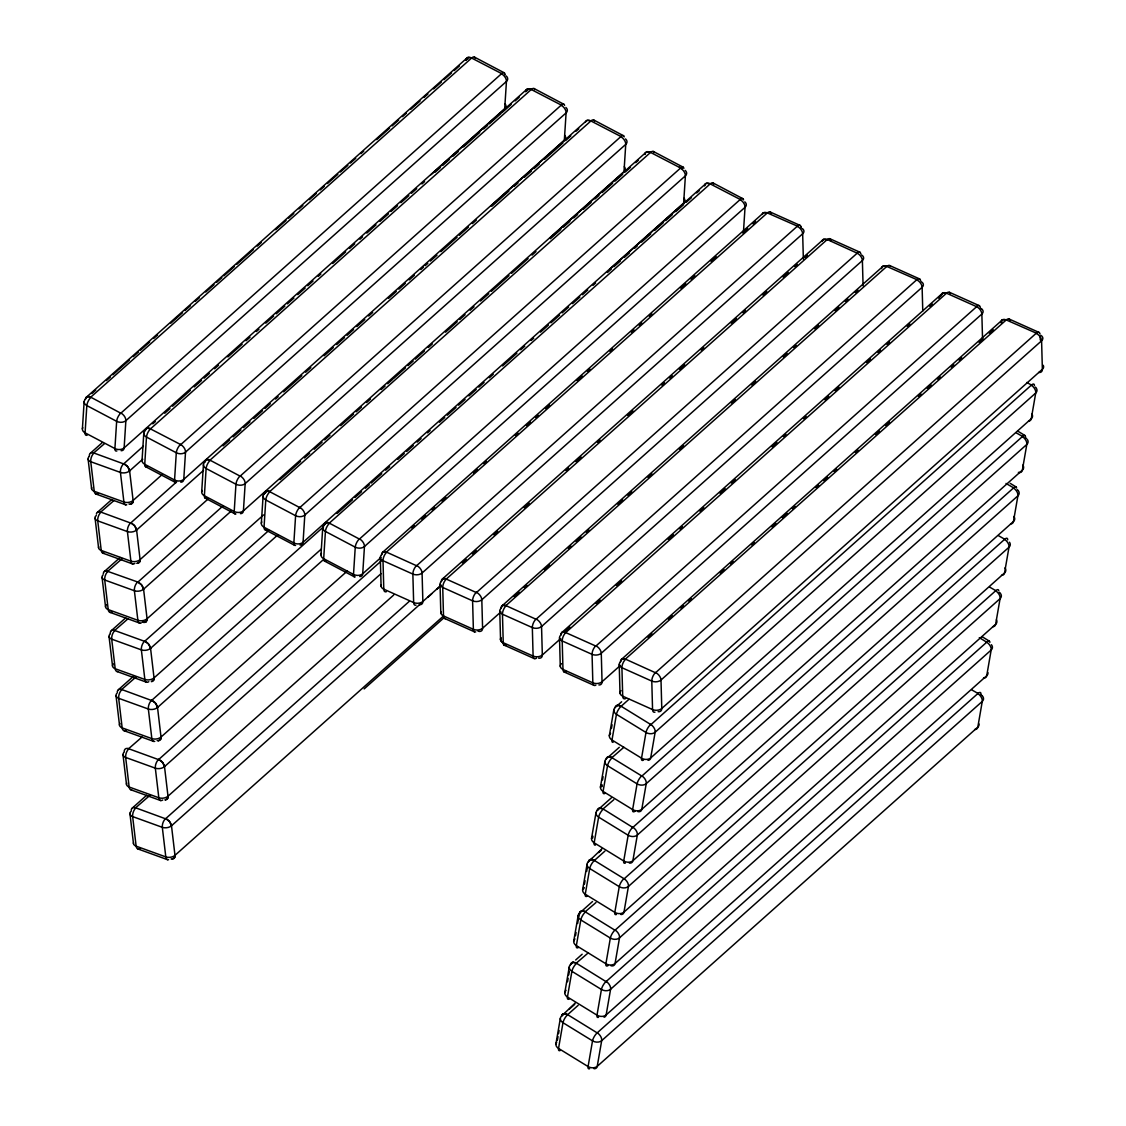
<?xml version="1.0" encoding="UTF-8"?>
<svg xmlns="http://www.w3.org/2000/svg" width="1126" height="1126" viewBox="0 0 1126 1126"><rect width="100%" height="100%" fill="white"/><g stroke="black" fill="none" stroke-linecap="round" stroke-linejoin="round"><path stroke-width="1.5" d="M471.611 57.82L467.754 57.468L465.981 60.086A6.601 4.054 48.3 0 1 471.611 58.031L90.727 397.182L120.82 413.214L501.647 73.612L471.611 58.031A6.601 2.702 -62.2 0 1 475.116 58.2M585.436 122.115A6.601 4.054 48.3 0 1 590.911 120.961L209.999 460.168L240.119 476.143L620.947 136.542L590.911 120.961A6.601 2.702 -62.2 0 1 594.415 121.129M645.029 153.798A6.601 4.054 48.3 0 1 650.561 152.418L269.649 491.654L299.769 507.601L680.597 167.999L650.561 152.418A6.601 2.702 -62.2 0 1 654.065 152.601M704.665 185.255A6.601 4.054 48.3 0 1 710.21 183.89L329.299 523.14L359.419 539.072L740.246 199.471L710.21 183.89A6.601 2.702 -62.2 0 1 713.701 184.059M762.26 214.461A6.601 4.054 48.3 0 1 767.327 212.927L386.443 552.092L416.578 565.745L797.405 226.157L767.327 212.927A6.601 3.068 -65.9 0 1 771.183 213.377M881.602 268.65A6.601 4.054 48.3 0 1 886.795 266.44L505.912 605.605L536.046 619.258L916.874 279.656L886.795 266.44A6.601 3.068 -65.9 0 1 890.455 266.341M650.715 152.249L646.704 151.855L645.451 152.826L550.304 237.642M1006.095 319.77L1002.52 319.742L1001.056 322.641A6.601 4.054 48.3 0 1 1006.25 319.939L625.38 659.09L655.501 672.757L1036.328 333.169L1006.25 319.939A6.601 3.068 -65.9 0 1 1010.106 320.389M710.365 183.707L706.354 183.327L705.087 184.298L609.954 269.1M82.395 428.879L84.14 401.63M142.045 460.337L143.79 433.102M201.695 491.809L203.44 464.559M261.331 523.266L263.09 496.031M320.98 554.738L322.74 527.489M743.399 232.829L745.046 207.297A6.601 4.448 3.7 0 0 744.821 201.85M104.38 443.743L93.711 452.948L123.663 463.898L143.382 446.149M114.12 500.423L100.721 512.048L130.644 523.041L176.599 481.9M128.083 618.709L114.641 630.476L144.607 641.341L268.903 530.374M136.176 676.867L121.664 689.492L151.588 700.485L321.191 549.136M142.045 737.009L128.603 748.706L158.569 759.628L381.686 560.579M150.335 794.984L135.599 807.806L165.536 818.785L408.935 601.664M595.992 902.517L585.168 911.793L614.993 930.245L995.82 590.643L989.698 587.153M613.811 799.713L603.029 808.932L632.812 827.455L1013.639 487.84L1006.039 483.448M623.86 747.284L611.897 757.671L641.89 776.053L1022.549 436.438L1016.426 432.961M767.172 212.758L763.597 212.73L383.023 551.965L381.559 554.851M821.938 241.428A6.601 4.054 48.3 0 1 827.061 239.683L446.262 579.074L476.171 592.473M886.584 266.285L883.065 266.243L502.477 605.464L501.014 608.364A6.601 4.208 -1.6 0 0 500.746 608.617M941.322 295.645A6.601 4.054 48.3 0 1 946.516 293.196L565.731 632.587L595.626 645.972M126.759 504.8A6.601 3.434 -70.1 0 1 123.916 502.013L120.426 472.441A6.601 3.434 -70.1 0 1 123.691 463.701L127.618 466.6L129.617 470.893L133.107 500.465L132.938 502.337L130.405 504.166M130.898 522.971L134.599 525.743L136.598 530.036L140.088 559.622L139.92 561.494L137.386 563.31M122.227 558.566L107.674 571.346L137.653 581.987L141.58 584.901L143.579 589.194L147.07 618.765L145.958 621.932L142.383 622.129A6.601 4.054 48.3 0 0 147.07 618.765L263.568 514.92M148.815 681.709A6.601 3.434 -70.1 0 1 144.86 679.457L141.369 649.885A6.601 3.434 -70.1 0 1 144.635 641.144L148.562 644.044L150.56 648.337L154.037 677.908L153.882 679.78L151.348 681.61A6.601 4.054 48.3 0 0 154.037 677.908L323.626 526.757M154.783 741.358A6.601 3.434 -70.1 0 1 151.841 738.6L148.351 709.028A6.601 3.434 -70.1 0 1 151.616 700.288L155.543 703.187L157.527 707.48L161.018 737.051L160.863 738.938L158.33 740.753M162.763 800.009A6.601 3.434 -70.1 0 1 158.822 797.757L155.332 768.171A6.601 3.434 -70.1 0 1 158.597 759.431L162.524 762.33L164.509 766.637L167.999 796.209L167.844 798.081L165.311 799.896M165.818 818.686L169.505 821.487L171.49 825.78L174.98 855.352L174.811 857.224L172.292 859.054M641.637 776.025L641.764 775.814A6.601 4.054 48.3 0 1 646.24 783.654L641.778 809.355A6.601 4.054 48.3 0 1 637.795 811.593M555.878 1044.098L560.34 1018.397M564.788 992.71L569.249 967.009M573.697 941.308L578.159 915.607M582.606 889.906L587.068 864.205M591.516 838.504L595.978 812.803M600.425 787.102L604.887 761.415M609.335 735.714L613.797 710.013M557.426 1040.114L558.032 1036.582M558.538 1033.682L559.087 1030.473M567.532 981.745L568.137 978.325M568.729 974.905L569.32 971.471M575.513 935.706L576.076 932.497M577.638 923.503L578.3 919.646M578.82 916.648L580.129 911.708L583.409 910.976L585.492 911.877A6.601 2.28 -58.4 0 0 580.805 919.928L576.357 945.615A6.601 2.28 -58.4 0 0 578.384 947.543M584.464 884.093L585.056 880.673M586.66 871.454L587.209 868.245M602.523 779.91L603.086 776.687M611.432 728.508L612.08 724.764M566.434 671.504A6.601 3.068 -65.9 0 1 562.972 669.435L562.198 640.961A6.601 4.208 -1.6 0 1 560.748 635.12L562.212 632.221L942.786 292.985L946.516 293.196L976.65 306.68L596.02 645.944M620.468 661.863L621.946 658.977L1002.52 319.742M625.352 863.079A6.601 2.28 -58.4 0 1 623.72 860.968L628.167 835.267A6.601 2.28 -58.4 0 1 632.854 827.216L632.713 827.427M235.925 513.963A6.601 2.702 -62.2 0 1 234.208 511.485L235.953 484.25A6.601 2.702 -62.2 0 1 240.148 475.918L240.021 476.115M295.575 545.434A6.601 2.702 -62.2 0 1 293.858 542.957L295.603 515.708A6.601 2.702 -62.2 0 1 299.798 507.39L299.671 507.587M359.729 576.568A6.601 4.054 48.3 0 0 362.713 573.767L364.458 546.518A6.601 4.054 48.3 0 0 359.447 538.847L359.447 538.847A6.601 2.702 -62.2 0 0 355.253 547.18L353.508 574.415A6.601 2.702 -62.2 0 0 355.211 576.892M654.966 712.167A6.601 3.068 -65.9 0 1 652.559 709.563L651.785 681.089A6.601 3.068 -65.9 0 1 655.529 672.546L655.402 672.743M420.842 603.522L171.49 825.78A6.601 4.054 48.3 0 0 165.578 818.588L165.578 818.588A6.601 3.434 -70.1 0 0 162.313 827.328L165.803 856.9A6.601 3.434 -70.1 0 0 168.633 859.673M445.403 618.624A6.601 3.068 -65.9 0 1 443.503 615.936L442.729 587.462A6.601 3.068 -65.9 0 1 446.473 578.919L446.473 578.919A6.601 4.054 48.3 0 0 441.279 581.607L442.743 578.708L823.331 239.486L827.117 239.486L857.196 253.181L476.537 592.459M946.67 293.013L946.516 293.196A6.601 3.068 -65.9 0 1 950.344 293.52M588.391 952.737L576.287 963.152L606.041 981.633L986.911 642.031M531.388 89.306L527.404 88.94L525.617 91.558A6.601 4.054 48.3 0 1 531.261 89.503L150.462 428.893L180.751 444.615L561.297 105.084L531.261 89.503A6.601 2.702 -62.2 0 1 534.766 89.672M85.393 399.322L85.914 397.675L466.502 58.439M269.663 491.583L269.973 491.654A6.601 4.054 48.3 0 0 264.343 493.709L266.116 491.091L269.973 491.654A6.601 2.702 -62.2 0 0 265.778 499.972L264.033 527.221A6.601 2.702 -62.2 0 0 266.524 529.403M644.916 154.473L645.451 152.826M704.566 185.945L705.087 184.298M632.882 827.455L632.854 827.216A6.601 4.054 48.3 0 1 637.33 835.056L632.868 860.743A6.601 4.054 48.3 0 1 629.307 863.065M240.19 476.143L240.148 475.918A6.601 4.054 48.3 0 1 245.172 483.589L243.413 510.838A6.601 4.054 48.3 0 1 240.429 513.653M299.84 507.615L299.798 507.39A6.601 4.054 48.3 0 1 304.808 515.061L303.063 542.296A6.601 4.054 48.3 0 1 300.079 545.111M416.043 605.155A6.601 3.068 -65.9 0 1 413.65 602.551L412.862 574.077A6.601 3.068 -65.9 0 1 416.62 565.534L416.62 565.534A6.601 4.054 48.3 0 1 422.081 573.007L422.855 601.481A6.601 4.054 48.3 0 1 419.379 604.676M536.567 658.133A6.601 3.068 -65.9 0 1 533.105 656.064L532.331 627.59A6.601 3.068 -65.9 0 1 536.075 619.047L536.075 619.047A6.601 4.054 48.3 0 1 541.55 626.52L542.324 654.994A6.601 4.054 48.3 0 1 538.65 658.161M655.571 672.757L655.529 672.546A6.601 4.054 48.3 0 1 661.004 680.02L661.778 708.493A6.601 4.054 48.3 0 1 658.119 711.66M827.216 239.5L827.061 239.683A6.601 3.068 -65.9 0 1 831.016 240.612M606.027 981.633L606.126 981.422A6.601 2.28 -58.4 0 0 601.439 989.472L596.991 1015.159A6.601 2.28 -58.4 0 0 598.539 1017.313M613.107 742.301A6.601 2.28 -58.4 0 1 611.995 740.021L616.443 714.32A6.601 4.673 9.8 0 1 615.049 707.621L617.161 705.326L621.13 706.269L650.898 724.609L1031.458 385.05L1026.813 382.474M1027.517 439.745A6.601 4.673 9.8 0 1 1026.813 444.418L646.24 783.654A6.601 4.673 9.8 0 1 637.077 783.865L607.533 765.722A6.601 4.673 9.8 0 1 606.14 759.023L608.251 756.728L612.22 757.671A6.601 2.28 -58.4 0 0 607.533 765.722L603.086 791.423A6.601 2.28 -58.4 0 0 605.211 793.281M602.072 848.694L588.321 861.826A6.601 4.673 9.8 0 0 589.714 868.526L585.267 894.227A6.601 2.28 -58.4 0 0 587.293 896.141M991.415 644.705A6.601 4.673 9.8 0 1 991.176 650.012L610.602 989.247A6.601 4.673 9.8 0 1 601.439 989.472L571.895 971.316A6.601 4.673 9.8 0 1 570.502 964.616L572.613 962.322L576.582 963.265A6.601 2.28 -58.4 0 0 571.895 971.316L567.448 997.017A6.601 2.28 -58.4 0 0 569.193 999.086M575.344 1002.886L561.592 1016.018A6.601 4.673 9.8 0 0 562.986 1022.718L558.538 1048.419A6.601 2.28 -58.4 0 0 560.171 1050.53M180.399 444.671L180.498 444.46A6.601 2.702 -62.2 0 0 176.303 452.779L174.558 480.028A6.601 2.702 -62.2 0 0 176.275 482.505M597.033 1032.992L978.001 693.433L971.879 689.957M762.485 213.856L763.597 212.73M822.219 240.612L823.331 239.486M881.954 267.369L883.065 266.243M942.786 292.985L938.704 298.221M91.868 393.551L95.752 390.089M106.393 380.602L110.334 377.097M112.952 374.761L118.202 370.074M119.046 369.314L129.406 360.095M133.29 356.632L138.47 352.016M140.511 350.186L149.702 341.994M153.643 338.49L157.57 334.985M170.828 323.162L182.482 312.775M185.072 310.466L190.378 305.737M195.431 301.247L199.316 297.785M205.776 292.014L208.366 289.706M208.76 289.368L214.01 284.681M216.628 282.344L221.878 277.658M223.905 275.856L234.264 266.623M236.854 264.314L253.378 249.592M257.305 246.087L261.246 242.569M275.687 229.704L286.046 220.471M288.636 218.162L293.802 213.546M298.981 208.929L302.866 205.467M309.34 199.71L316.364 193.447M320.305 189.928L324.246 186.423M327.469 183.552L337.814 174.319M340.404 172.011L347.864 165.367M350.482 163.031L355.732 158.344M360.982 153.671L363.712 151.236M376.731 139.638L389.596 128.167M392.186 125.859L398.66 120.088M402.545 116.625L406.43 113.163M410.863 109.222L420.04 101.03M423.981 97.526L427.922 94.007M433.609 88.94L441.378 82.015M443.968 79.707L451.54 72.951M454.158 70.614L459.408 65.941M90.46 453.159L102.184 442.701M431.005 174.713L526.152 89.911M152.812 423.855L155.402 421.546M164.734 413.242L169.984 408.555M172.602 406.219L190.35 390.398M194.235 386.936L198.12 383.473M198.852 382.826L201.47 380.489M204.102 378.139L209.352 373.466M214.602 368.779L218.528 365.274M227.888 356.942L242.16 344.218M246.017 340.784L250.028 337.195M256.362 331.551L258.952 329.242M265.778 323.162L273.646 316.153M276.278 313.802L284.85 306.173M287.44 303.865L293.914 298.094M297.799 294.632L305.146 288.073M307.778 285.737L313.028 281.05M318.278 276.377L320.896 274.04M332.747 263.47L345.682 251.942M349.567 248.48L354.746 243.863M359.926 239.247L362.516 236.939M366.823 233.096L376.014 224.904M379.955 221.4L383.896 217.881M384.529 217.318L388.414 213.856M390.989 211.547L397.464 205.776M400.955 202.68L408.822 195.657M411.454 193.32L416.704 188.647M421.954 183.96L424.572 181.624M435.072 172.264L440.322 167.591M442.771 165.395L449.246 159.625M453.131 156.162L458.31 151.546M463.49 146.943L467.374 143.481M467.881 143.016L479.69 132.488M483.631 128.983L487.572 125.479M489.374 123.86L501.028 113.473M501.999 112.614L511.19 104.422M515.131 100.904L519.156 97.329M88.461 457.381A6.601 3.913 -6.7 0 0 90.756 461.716L120.426 472.441A6.601 3.913 -6.7 0 0 129.617 470.893L142.735 459.197M97.441 512.302L111.77 499.522M128.941 503.998A6.601 4.054 48.3 0 0 133.107 500.465L161.975 474.736M490.655 206.171L585.801 121.369L587.054 120.398L590.7 120.792M223.061 445.868L229.62 440.027M233.166 436.86L240.936 429.935M243.526 427.627L250 421.856M253.885 418.393L262.428 410.779M265.06 408.442L270.31 403.755M275.56 399.083L278.178 396.732M283.653 391.862L301.81 375.69M305.667 372.242L310.832 367.625M324.119 355.802L333.296 347.61M336.73 344.556L344.5 337.631M347.089 335.323L353.564 329.552M356.928 326.554L364.796 319.531M368.737 316.026L372.678 312.521M388.512 298.404L396.296 291.465M398.871 289.171L405.332 283.4M409.217 279.938L414.396 275.321M420.871 269.55L423.46 267.242M425.164 265.722L427.796 263.385M430.413 261.049L436.972 255.194M440.913 251.689L457.114 237.248M459.281 235.306L468.472 227.128M472.413 223.61L476.34 220.105M492.09 206.072L508.896 191.096M514.075 186.48L517.96 183.017M524.435 177.246L531.472 170.969M534.09 168.633L539.34 163.96M544.59 159.273L562.958 142.903M565.59 140.567L570.84 135.88M576.09 131.207L578.792 128.786M95.288 516.848A6.601 3.913 -6.7 0 0 97.737 520.859L127.407 531.585A6.601 3.913 -6.7 0 0 136.598 530.036L203.524 470.386M104.422 571.459L120.06 557.511M136.922 563.31A6.601 4.054 48.3 0 0 140.088 559.622L208.324 498.79M223.089 505.841L137.865 582.128M103.043 574.879A6.601 3.913 -6.7 0 0 104.718 580.003L134.388 590.742A6.601 3.913 -6.7 0 0 143.579 589.194L231.604 510.725M264.343 493.709L266.932 491.4M280.092 479.676L300.586 461.407M304.47 457.944L309.65 453.328M314.21 449.26L322.078 442.236M324.71 439.9L329.96 435.227M340.714 425.628L353.578 414.171M356.196 411.82L361.446 407.148M366.597 402.559L370.482 399.097M381.137 389.596L385.078 386.091M387.696 383.755L392.946 379.068M393.79 378.322L405.444 367.935M408.034 365.626L413.2 361.01M415.255 359.18L424.446 351.002M428.387 347.484L432.314 343.979M445.572 332.17L457.212 321.783M459.802 319.474L465.122 314.731M470.161 310.241L474.046 306.793M480.52 301.022L488.754 293.675M491.372 291.338L496.622 286.666M497.354 286.018L508.994 275.631M511.584 273.322L528.122 258.586M532.063 255.081L535.99 251.562M550.417 238.712L560.776 229.479M563.366 227.171L569.84 221.4M573.725 217.937L577.61 214.475M583.24 209.464L591.108 202.441M595.049 198.936L598.99 195.417M602.199 192.56L612.558 183.327M615.148 181.019L622.608 174.361M625.24 172.025L630.49 167.352M635.74 162.665L638.442 160.244M111.404 630.602L125.732 617.822M109.785 634.29A6.601 3.913 -6.7 0 0 111.699 639.146L141.369 649.885A6.601 3.913 -6.7 0 0 150.56 648.337L277.855 534.864M118.371 689.745L134.022 675.811M326.61 522.83L323.992 525.166A6.601 4.448 3.7 0 0 325.428 531.444L323.683 558.693A6.601 2.702 -62.2 0 0 326.174 560.875M337.11 513.47L352.466 499.789M355.056 497.481L361.53 491.71M365.415 488.248L369.3 484.785M371.228 483.054L381.728 473.708M385.669 470.189L389.61 466.685M397.774 459.408L404.248 453.637M406.669 451.47L413.312 445.558M417.169 442.124L421.096 438.605M427.542 432.863L430.132 430.554M439.478 422.236L444.728 417.549M447.346 415.212L456.03 407.485M458.62 405.177L465.08 399.406M468.965 395.944L476.214 389.483M478.846 387.147L484.096 382.46M489.346 377.787L493.287 374.268M502.632 365.936L516.904 353.212M520.747 349.792L524.772 346.203M531.106 340.559L533.696 338.25M540.522 332.156L548.404 325.147M551.022 322.81L559.58 315.167M562.17 312.859L568.644 307.088M572.529 303.64L579.89 297.067M582.522 294.731L587.772 290.044M593.022 285.371L595.64 283.034M607.449 272.506L611.39 269.001M613.952 266.707L620.426 260.936M624.311 257.474L629.49 252.871M634.67 248.255L637.26 245.947M641.581 242.09L650.758 233.898M654.699 230.394L658.64 226.889M659.259 226.326L663.144 222.864M665.733 220.555L672.208 214.784M675.699 211.674L683.566 204.665M686.198 202.314L691.448 197.641M696.698 192.954L699.316 190.618M116.555 693.715A6.601 3.913 -6.7 0 0 118.68 698.303L148.351 709.028A6.601 3.913 -6.7 0 0 157.527 707.48L324.204 558.918M157.119 740.641A6.601 4.054 48.3 0 0 161.018 737.051L347.427 570.91M411.736 527.953L414.368 525.617M421.687 519.086L425.572 515.624M432.032 509.853L434.622 507.545M441.927 501.042L445.854 497.537M473.469 472.934L477.354 469.458M483.814 463.701L486.404 461.393M515.412 435.537L518.044 433.2M526.532 425.628L530.416 422.166M535.596 417.549L538.186 415.241M545.603 408.639L549.53 405.121M577.089 380.56L582.198 376.014M587.378 371.397L589.968 369.089M609.898 351.312L612.53 348.976M631.39 332.17L633.98 329.862M639.16 325.245L641.75 322.937M649.266 316.223L651.898 313.887M680.766 288.157L685.762 283.71M690.942 279.093L694.826 275.631M710.956 261.246L716.206 256.573M742.724 232.927L747.692 228.494M752.942 223.821L755.574 221.47M381.081 557.384L362.713 573.767A6.601 4.448 3.7 0 1 353.508 574.415L323.683 558.693A6.601 4.448 3.7 0 1 321.431 553.387M123.367 753.125A6.601 3.913 -6.7 0 0 125.662 757.446L155.332 768.171A6.601 3.913 -6.7 0 0 164.509 766.637L381.052 573.627M132.333 808.046L146.676 795.266M165.072 799.91A6.601 4.054 48.3 0 0 167.999 796.209L393.734 595.007M462.279 562.887L466.22 559.383M472.357 553.922L476.242 550.459M493.779 534.822L497.72 531.303M524.125 507.77L529.206 503.238M565.956 470.485L568.588 468.149M575.907 461.604L581.086 456.987M597.456 442.405L600.074 440.069M627.632 415.508L632.882 410.821M661.764 385.092L664.382 382.756M669.632 378.069L672.25 375.732M679.471 369.3L684.65 364.683M701.132 350.003L703.75 347.652M731.253 323.148L736.432 318.531M742.907 312.761L745.496 310.452M762.809 295.012L766.75 291.507M783.034 276.996L788.214 272.379M794.674 266.609L797.264 264.3M804.808 257.587L807.426 255.25M441.237 585.112L422.855 601.481A6.601 4.208 -1.6 0 1 413.65 602.551L383.783 589.18A6.601 4.208 -1.6 0 1 381.193 584.985M427.81 597.315L431.68 593.852M436.86 589.236L439.45 586.928M171.082 858.941A6.601 4.054 48.3 0 0 174.98 855.352L442.94 616.513M364.162 688.915L443.672 618.047M514.132 596.667L519.142 592.206M524.322 587.589L526.898 585.281M544.322 569.756L549.572 565.083M568.334 548.362L570.91 546.054M576.09 541.437L581.072 537.003M586.322 532.331L588.94 529.994M617.808 504.251L622.692 499.902M627.872 495.285L631.756 491.823M647.999 477.354L651.94 473.835M679.499 449.274L683.538 445.671M731.436 402.981L735.32 399.519M751.675 384.937L755.616 381.433M783.175 356.858L787.102 353.353M793.577 347.596L796.152 345.288M814.661 328.792L818.602 325.287M834.999 310.677L838.87 307.215M845.345 301.444L847.934 299.136M855.352 292.521L857.97 290.184M500.957 611.854L482.59 628.238A6.601 4.054 48.3 0 1 477.973 631.165M564.633 631.658L569.812 627.041M596.175 603.536L600.116 600.017M616.415 585.506L621.58 580.889M668.182 539.34L673.362 534.737M679.837 528.967L682.426 526.658M699.851 511.12L703.792 507.615M719.964 493.188L725.144 488.571M731.351 483.04L735.292 479.535M772.028 446.783L776.926 442.419M783.4 436.649L785.99 434.34M803.528 418.717L806.16 416.367M824.823 399.73L828.708 396.268M835.028 390.638L838.969 387.133M866.527 362.558L870.454 359.053M877.9 352.424L880.49 350.116M886.95 344.345L889.54 342.037M907.204 326.301L909.836 323.964M929.682 306.272L932.258 303.964M560.692 638.611L542.324 654.994A6.601 4.208 -1.6 0 1 533.105 656.064L503.238 642.693A6.601 4.208 -1.6 0 1 500.901 637.935A6.601 4.208 -1.6 0 0 503.238 642.693A6.601 3.068 -65.9 0 0 506.137 645.085A6.601 3.068 -65.9 0 1 503.238 642.693L502.463 614.219A6.601 4.208 -1.6 0 1 500.521 608.885M648.041 637.302L651.968 633.797M668.365 619.173L672.25 615.711M680.85 608.054L683.468 605.718M688.718 601.045L691.336 598.708M720.147 573.021L724.032 569.559M730.507 563.788L733.096 561.48M751.704 544.9L754.336 542.549M771.929 526.869L775.814 523.407M782.288 517.636L787.144 513.315M792.394 508.628L795.012 506.292M816.012 487.572L818.644 485.236M823.711 480.718L827.596 477.255M834.07 471.484L836.66 469.176M855.38 452.483L858.012 450.147M875.493 434.566L879.378 431.103M885.571 425.572L889.512 422.067M918.38 396.338L920.998 393.987M927.275 388.414L931.16 384.951M937.62 379.18L940.21 376.872M951.188 367.09L953.806 364.754M959.056 360.067L961.688 357.73M979.043 342.248L982.928 338.799M989.247 333.169L993.188 329.651M620.426 665.367L602.044 681.737A6.601 4.054 48.3 0 1 598.891 684.96M616.344 706.466L621.622 701.779M1036.511 388.512A6.601 4.673 9.8 0 1 1035.723 393.016L655.149 732.252A6.601 4.673 9.8 0 1 645.986 732.477L616.443 714.32A6.601 2.28 -58.4 0 1 621.13 706.269L628.998 699.26M608.772 756.686L619.272 747.326M611.474 797.729L597.23 810.424A6.601 4.673 9.8 0 0 598.624 817.124L594.176 842.825A6.601 2.28 -58.4 0 0 595.457 845.063M592.262 858.308L588.321 861.826A6.601 4.054 48.3 0 1 594.401 860.475L604.901 851.115M598.68 852.593L601.27 850.285M1000.451 593.458A6.601 4.673 9.8 0 1 1000.085 598.624L619.511 937.845A6.601 4.673 9.8 0 1 610.348 938.071L580.805 919.928A6.601 4.673 9.8 0 1 579.411 913.214L592.543 901.518M570.502 964.616L573.134 962.28M575.682 959.999L582.156 954.229M564.182 1013.71L561.592 1016.018A6.601 4.054 48.3 0 1 567.673 1014.667L578.173 1005.307M569.362 1009.093L574.724 1004.322M100.721 512.246L101.002 512.119A6.601 3.434 -70.1 0 0 97.737 520.859L101.227 550.431A6.601 3.434 -70.1 0 0 104.169 553.19M107.772 571.431L107.983 571.262A6.601 3.434 -70.1 0 0 104.718 580.003L108.209 609.574A6.601 3.434 -70.1 0 0 112.164 611.84M117.273 692.926A6.601 4.054 48.3 0 1 121.946 689.562L121.946 689.562A6.601 3.434 -70.1 0 0 118.68 698.303L122.171 727.875A6.601 3.434 -70.1 0 0 126.112 730.127M128.702 748.874L128.927 748.706A6.601 3.434 -70.1 0 0 125.662 757.446L129.152 787.018A6.601 3.434 -70.1 0 0 131.672 789.861M135.613 807.792L135.894 807.849A6.601 3.434 -70.1 0 0 132.643 816.589L136.133 846.175A6.601 3.434 -70.1 0 0 140.074 848.427M85.914 397.675L88.968 396.563L91.037 397.267A6.601 2.702 -62.2 0 0 86.843 405.585L85.083 432.834A6.601 2.702 -62.2 0 0 87.166 435.199M386.457 552.078L386.753 552.162A6.601 3.068 -65.9 0 0 383.009 560.706L383.783 589.18A6.601 3.068 -65.9 0 0 386.401 591.699M505.926 605.577L506.207 605.661A6.601 3.068 -65.9 0 0 502.463 614.219L532.331 627.59A6.601 4.208 -1.6 0 0 541.55 626.52L922.124 287.285A6.601 4.208 -1.6 0 0 921.392 281.81M621.946 658.977L625.676 659.174A6.601 3.068 -65.9 0 0 621.918 667.718L622.706 696.192A6.601 3.068 -65.9 0 0 625.62 698.584M85.421 399.083A6.601 4.054 48.3 0 1 91.037 397.267L90.742 397.154M210.027 460.112L210.323 460.196A6.601 4.054 48.3 0 0 204.693 462.251L206.466 459.633L210.323 460.196A6.601 2.702 -62.2 0 0 206.128 468.515L204.383 495.764A6.601 2.702 -62.2 0 0 205.974 498.255M329.622 523.111L329.622 523.111A6.601 4.054 48.3 0 0 323.992 525.166L325.766 522.548L329.622 523.111A6.601 2.702 -62.2 0 0 325.428 531.444L355.253 547.18A6.601 4.448 3.7 0 0 364.458 546.518L745.046 207.297A6.601 4.054 48.3 0 0 740.035 199.612L740.345 199.598M611.995 757.84L612.22 757.671A6.601 4.054 48.3 0 0 606.14 759.023M603.086 809.228L603.311 809.073A6.601 2.28 -58.4 0 0 598.624 817.124L628.167 835.267A6.601 4.673 9.8 0 0 637.33 835.056L1017.904 495.82A6.601 4.673 9.8 0 0 1018.354 490.781M1009.445 542.169A6.601 4.673 9.8 0 1 1008.995 547.222L628.421 886.443A6.601 4.673 9.8 0 1 619.258 886.669L589.714 868.526A6.601 2.28 -58.4 0 1 594.401 860.475L624.17 878.801L1004.73 539.241L998.607 535.765M579.411 913.214A6.601 4.054 48.3 0 1 585.492 911.877L585.21 911.976M982.21 695.769A6.601 4.673 9.8 0 1 982.266 701.414L601.692 1040.649A6.601 4.673 9.8 0 1 592.529 1040.86L562.986 1022.718A6.601 2.28 -58.4 0 1 567.673 1014.667L597.399 1033.021M857.139 252.914L856.928 253.054A6.601 4.054 48.3 0 1 862.389 260.528L863.079 285.849M603.311 809.073L599.342 808.13L597.23 810.424A6.601 4.054 48.3 0 1 603.311 809.073L602.987 809.087M93.725 452.919L94.021 452.962A6.601 3.434 -70.1 0 0 90.756 461.716L94.246 491.288A6.601 3.434 -70.1 0 0 97.906 493.737M135.669 808.004L135.894 807.849A6.601 4.054 48.3 0 0 131.221 810.115M857.252 253.04L856.928 253.054A6.601 3.068 -65.9 0 1 860.531 252.886M381.559 554.611A6.601 4.054 48.3 0 1 386.753 552.162L383.023 551.965M446.473 578.919L442.743 578.708M501.014 608.364A6.601 4.054 48.3 0 1 506.207 605.661L502.477 605.464M560.748 635.12A6.601 4.054 48.3 0 1 565.942 632.418L565.942 632.418A6.601 3.068 -65.9 0 0 562.198 640.961L592.065 654.347A6.601 4.208 -1.6 0 0 601.27 653.263L981.858 314.041A6.601 4.208 -1.6 0 0 982.266 309.495M625.352 659.132L625.676 659.174A6.601 4.054 48.3 0 0 620.468 661.624M150.42 428.851L150.687 428.725A6.601 2.702 -62.2 0 0 146.479 437.057L144.733 464.292A6.601 2.702 -62.2 0 0 146.718 466.699M620.82 706.312L621.13 706.269A6.601 4.054 48.3 0 0 615.049 707.621M594.401 860.475L592.318 859.588L589.039 860.306M562.31 1014.512L563.704 1013.724L567.391 1014.526M797.433 226.171L797.194 226.312A6.601 4.054 48.3 0 1 802.669 233.786L803.359 259.093M916.888 279.67L916.648 279.811A6.601 4.054 48.3 0 1 922.124 287.285L922.771 311.015M1036.356 333.183L1036.117 333.324A6.601 4.054 48.3 0 1 1041.592 340.798L1042.366 369.272L661.778 708.493A6.601 4.208 -1.6 0 1 652.559 709.563L622.706 696.192A6.601 4.208 -1.6 0 1 620.975 690.604M561.325 105.098L561.086 105.225A6.601 4.054 48.3 0 1 566.096 112.896L564.351 140.145A6.601 4.054 48.3 0 1 564.253 140.82M620.975 136.556L620.736 136.696A6.601 4.054 48.3 0 1 625.746 144.367L624.001 171.616A6.601 4.054 48.3 0 1 623.903 172.292M93.697 453.032L94.021 452.962A6.601 4.054 48.3 0 0 89.348 456.34A6.601 3.913 -6.7 0 0 88.841 456.846M1031.557 385.289L1031.247 385.191A6.601 4.054 48.3 0 1 1035.723 393.016L1031.275 418.717L650.687 757.953A6.601 4.054 48.3 0 1 648.013 760.317M978.03 693.461L977.79 693.588A6.601 4.054 48.3 0 1 982.266 701.414L977.818 727.115L597.23 1066.336A6.601 4.054 48.3 0 1 594.035 1068.715M150.405 428.851L146.816 428.161L145.043 430.779A6.601 4.054 48.3 0 1 150.687 428.725L150.687 428.725M565.942 632.418L562.212 632.221M621.031 136.626L620.736 136.696A6.601 2.702 -62.2 0 1 624.24 136.865M107.66 571.262L107.983 571.262A6.601 4.054 48.3 0 0 103.282 573.697M561.41 105.239L561.086 105.225A6.601 2.702 -62.2 0 1 564.59 105.408M100.678 512.147L101.002 512.119A6.601 4.054 48.3 0 0 96.372 514.047M680.653 168.295L680.385 168.154A6.601 4.054 48.3 0 1 685.396 175.825L683.651 203.074A6.601 4.054 48.3 0 1 683.552 203.75M1013.696 488.149L1013.428 487.994A6.601 4.054 48.3 0 1 1017.904 495.82L1013.456 521.521L632.868 860.743A6.601 4.673 9.8 0 1 623.72 860.968L594.176 842.825A6.601 4.673 9.8 0 1 592.783 836.125A6.601 4.054 48.3 0 0 592.825 837.857M680.695 168.224L680.385 168.154A6.601 2.702 -62.2 0 1 683.89 168.323M1022.619 436.733L1022.338 436.592A6.601 4.054 48.3 0 1 1026.813 444.418L1022.366 470.119A6.601 4.054 48.3 0 1 1020.255 472.413M1013.738 488.079L1013.428 487.994A6.601 2.28 -58.4 0 1 1016.595 488.065M576.582 963.265L576.582 963.265A6.601 4.054 48.3 0 0 570.558 964.391M1036.441 333.324L1036.117 333.324A6.601 3.068 -65.9 0 1 1040.016 333.915M916.972 279.839L916.648 279.811A6.601 3.068 -65.9 0 1 920.364 279.853M1031.571 385.219L1031.247 385.191A6.601 2.28 -58.4 0 1 1034.414 385.697M1022.647 436.663L1022.338 436.592A6.601 2.28 -58.4 0 1 1025.42 437.718M128.631 748.649L128.927 748.706A6.601 4.054 48.3 0 0 124.24 752.069A6.601 3.913 -6.7 0 0 123.635 752.731M797.518 226.34L797.194 226.312A6.601 3.068 -65.9 0 1 801.093 226.903M978.114 693.644L977.79 693.588A6.601 2.28 -58.4 0 1 980.943 694.235M740.345 199.682L740.035 199.612A6.601 2.702 -62.2 0 1 743.554 199.907M604.043 1017.242A6.601 4.054 48.3 0 0 606.14 1014.948L986.728 675.713L991.176 650.012A6.601 4.054 48.3 0 0 986.7 642.186L979.31 637.654M987.009 642.284L986.7 642.186A6.601 2.28 -58.4 0 1 989.867 642.397M995.891 590.939L995.609 590.784A6.601 4.054 48.3 0 1 1000.085 598.61L995.637 624.311A6.601 4.054 48.3 0 1 993.526 626.605A6.601 4.054 48.3 0 1 992.611 626.689M96.062 494.075L125.732 504.814M103.043 553.232L132.713 563.957M110.024 612.375L139.694 623.1M117.005 671.518L146.676 682.257M123.987 730.675L153.657 741.401M130.968 789.819L160.638 800.544M137.949 848.962L167.619 859.701M995.905 590.911L995.609 590.784A6.601 2.28 -58.4 0 1 998.762 590.756M770.311 212.068L800.178 225.439M830.045 238.825L859.912 252.196M889.779 265.581L919.632 278.952M949.5 292.324L979.367 305.709M1009.234 319.08L1039.101 332.451M444.545 618.413L474.412 631.799M504.279 645.17L534.146 658.541M564.013 671.926L593.881 685.298M474.44 57.102L504.265 72.824M534.09 88.56L563.915 104.296M593.74 120.018L623.565 135.753M653.39 151.489L683.215 167.211M713.039 182.947L742.85 198.683M679.485 167.197L682.469 168.773M145.479 466.643L175.304 482.364M205.129 498.1L234.954 513.836M264.779 529.558L294.604 545.294M324.429 561.029L354.254 576.751M130.898 522.971L130.672 522.844A6.601 3.434 -70.1 0 0 127.407 531.585L130.898 561.156A6.601 3.434 -70.1 0 0 134.853 563.422M1017.608 431.019L1024.998 435.565M1010.177 483.335L1016.088 486.953M981.971 636.612L989.36 641.158M615.26 930.203L615.035 930.02A6.601 4.054 48.3 0 1 619.511 937.845L615.049 963.546A6.601 4.054 48.3 0 1 610.925 965.756M130.729 523.041L130.672 522.844A6.601 4.054 48.3 0 1 136.598 530.036M151.658 700.485L151.616 700.288A6.601 4.054 48.3 0 1 157.527 707.48M158.639 759.628L158.597 759.431A6.601 4.054 48.3 0 1 164.509 766.637M606.252 981.647L606.126 981.422A6.601 4.054 48.3 0 1 610.602 989.247L606.14 1014.948A6.601 4.673 9.8 0 1 596.991 1015.159L567.448 997.017A6.601 4.673 9.8 0 1 566.054 990.317M615.077 930.259L615.035 930.02A6.601 2.28 -58.4 0 0 610.348 938.071L605.901 963.772A6.601 2.28 -58.4 0 0 608.153 965.531M120.961 413.214L120.862 412.989A6.601 2.702 -62.2 0 0 116.654 421.321L114.908 448.57A6.601 2.702 -62.2 0 0 116.893 450.963M120.89 413.214L120.862 412.989A6.601 4.054 48.3 0 1 125.873 420.674L124.127 447.909A6.601 4.054 48.3 0 1 121.129 450.724M641.792 776.053L641.764 775.814A6.601 2.28 -58.4 0 0 637.077 783.865L632.629 809.566A6.601 2.28 -58.4 0 0 635.163 811.142M123.705 463.898L123.691 463.701A6.601 4.054 48.3 0 1 129.617 470.893M144.649 641.341L144.635 641.144A6.601 4.054 48.3 0 1 150.56 648.337M180.512 444.686L180.498 444.46A6.601 4.054 48.3 0 1 185.523 452.131L183.763 479.38A6.601 4.054 48.3 0 1 180.779 482.181M88.095 459.07L91.586 488.642M95.077 518.213L98.567 547.785M102.058 577.356L105.548 606.942M109.039 636.514L112.53 666.085M116.02 695.657L119.511 725.228M123.001 754.8L126.492 784.372M129.983 813.957L133.473 843.529M1022.816 465.08A6.601 4.673 9.8 0 1 1022.366 470.119L641.778 809.355A6.601 4.673 9.8 0 1 632.629 809.566L603.086 791.423A6.601 4.673 9.8 0 1 601.692 784.723L601.791 786.722M1040.185 336.519L1040.269 339.968M982.548 339.165L981.858 314.041A6.601 4.054 48.3 0 0 976.383 306.568L976.383 306.568A6.601 3.068 -65.9 0 1 980.408 308.186M619.23 664.72L620.004 693.194M559.509 637.963L560.284 666.437M499.775 611.207L500.549 639.681M440.041 584.464L440.815 612.938M380.306 557.708L381.095 586.182M161.018 737.051A6.601 3.913 -6.7 0 1 151.841 738.6L122.171 727.875A6.601 3.913 -6.7 0 1 119.947 723.427M920.477 280.149A6.601 3.068 -65.9 0 1 920.632 280.895M624.325 166.718A6.601 4.448 3.7 0 1 624.001 171.616L243.413 510.838A6.601 4.448 3.7 0 1 234.208 511.485L204.383 495.764A6.601 4.448 3.7 0 1 202.131 490.457M625.521 138.92A6.601 4.448 3.7 0 1 625.746 144.367L245.172 483.589A6.601 4.448 3.7 0 1 235.953 484.25L206.128 468.515A6.601 4.448 3.7 0 1 204.425 462.505M609.715 734.433A6.601 4.673 9.8 0 0 611.995 740.021L641.538 758.178A6.601 2.28 -58.4 0 0 643.565 760.092M610.095 733.856A6.601 4.673 9.8 0 1 610.602 733.322M1028.587 421.096A6.601 4.054 48.3 0 0 1031.275 418.717A6.601 4.673 9.8 0 0 1031.965 414.044M1035.385 387.105A6.601 4.673 9.8 0 1 1036.173 387.977M743.709 229.746A6.601 4.448 3.7 0 1 744.117 230.337M1010.599 523.9A6.601 4.054 48.3 0 0 1013.456 521.521A6.601 4.673 9.8 0 0 1013.907 516.482M1017.228 489.613A6.601 4.673 9.8 0 1 1018.017 490.345M154.037 677.908A6.601 3.913 -6.7 0 1 144.86 679.457L115.19 668.731A6.601 3.913 -6.7 0 1 113.276 663.861M110.292 633.769A6.601 4.054 48.3 0 1 114.965 630.405L114.965 630.405A6.601 3.434 -70.1 0 0 111.699 639.146L115.19 668.731A6.601 3.434 -70.1 0 0 117.723 671.56M561.522 663.594A6.601 4.208 -1.6 0 0 562.972 669.435L592.839 682.82A6.601 3.068 -65.9 0 0 595.865 685.157M981.126 308.566A6.601 4.208 -1.6 0 1 981.928 309.143M133.107 500.465A6.601 3.913 -6.7 0 1 123.916 502.013L94.246 491.288A6.601 3.913 -6.7 0 1 91.741 487.417M140.088 559.622A6.601 3.913 -6.7 0 1 130.898 561.156L101.227 550.431A6.601 3.913 -6.7 0 1 98.68 546.659M95.443 516.538A6.601 3.913 -6.7 0 1 96.329 515.483M860.827 253.66A6.601 3.068 -65.9 0 1 860.883 253.983M861.672 255.053A6.601 4.208 -1.6 0 1 862.389 260.528L481.815 599.764A6.601 4.208 -1.6 0 1 472.596 600.834L442.729 587.462A6.601 4.208 -1.6 0 1 440.787 582.128M440.928 611.742A6.601 4.208 -1.6 0 0 443.503 615.936L473.37 629.307A6.601 3.068 -65.9 0 0 475.763 631.911M574.964 938.915A6.601 4.673 9.8 0 0 576.357 945.615L605.901 963.772A6.601 4.673 9.8 0 0 615.049 963.546L995.637 624.311A6.601 4.673 9.8 0 0 996.426 619.807M999.255 592.29A6.601 4.673 9.8 0 1 1000.029 592.966M525.617 91.558A6.601 4.448 3.7 0 1 526.419 90.967M526.94 90.685A6.601 4.448 3.7 0 1 527.714 90.362M564.689 135.247A6.601 4.448 3.7 0 1 564.351 140.145L183.763 479.38A6.601 4.448 3.7 0 1 174.558 480.028L144.733 464.292A6.601 4.448 3.7 0 1 142.411 459.112M565.871 107.449A6.601 4.448 3.7 0 1 566.096 112.896L185.523 452.131A6.601 4.448 3.7 0 1 176.303 452.779L146.479 437.057A6.601 4.448 3.7 0 1 144.649 431.174M171.49 825.78A6.601 3.913 -6.7 0 1 162.313 827.328L132.643 816.589A6.601 3.913 -6.7 0 1 130.095 812.831M174.98 855.352A6.601 3.913 -6.7 0 1 165.803 856.9L136.133 846.175A6.601 3.913 -6.7 0 1 133.487 842.727M130.25 812.437A6.601 3.913 -6.7 0 1 131.221 811.213M167.999 796.209A6.601 3.913 -6.7 0 1 158.822 797.757L129.152 787.018A6.601 3.913 -6.7 0 1 126.703 783.006M143.579 589.194A6.601 4.054 48.3 0 0 137.653 581.987L137.653 581.987A6.601 3.434 -70.1 0 0 134.388 590.742L137.879 620.313A6.601 3.434 -70.1 0 0 141.271 622.889M147.07 618.765A6.601 3.913 -6.7 0 1 137.879 620.313L108.209 609.574A6.601 3.913 -6.7 0 1 106.407 604.592M601.734 786.455A6.601 4.054 48.3 0 1 601.692 784.723M1020.48 472.357A6.601 4.054 48.3 0 1 1018.368 472.357M1026.138 438.211A6.601 4.673 9.8 0 1 1026.757 438.774M974.609 729.479A6.601 4.054 48.3 0 0 977.818 727.115A6.601 4.673 9.8 0 0 979.057 723.976M981.253 694.953A6.601 4.673 9.8 0 1 981.773 695.361M556.751 1042.113A6.601 4.673 9.8 0 0 558.538 1048.419L588.082 1066.561A6.601 2.28 -58.4 0 0 589.63 1068.715M983.519 678.077A6.601 4.054 48.3 0 0 986.728 675.713A6.601 4.673 9.8 0 0 987.981 672.658M1001.056 322.641A6.601 4.208 -1.6 0 1 1001.661 322.177M1038.693 372.439A6.601 4.054 48.3 0 0 1042.366 369.272A6.601 4.208 -1.6 0 0 1043.183 365.26M1040.86 335.323A6.601 4.208 -1.6 0 1 1041.592 340.798L661.004 680.02A6.601 4.208 -1.6 0 1 651.785 681.089L621.918 667.718A6.601 4.208 -1.6 0 1 619.976 662.384M801.149 227.227A6.601 3.068 -65.9 0 1 801.219 227.931M803.429 229.676A6.601 4.208 -1.6 0 1 802.669 233.786L422.081 573.007A6.601 4.208 -1.6 0 1 412.862 574.077L383.009 560.706A6.601 4.208 -1.6 0 1 381.165 555.245M802.289 228.536A6.601 4.208 -1.6 0 1 803.077 229.24M684.073 198.289A6.601 4.448 3.7 0 1 683.651 203.074L303.063 542.296A6.601 4.448 3.7 0 1 293.858 542.957L264.033 527.221A6.601 4.448 3.7 0 1 261.781 521.915M685.171 170.378A6.601 4.448 3.7 0 1 685.396 175.825L304.808 515.061A6.601 4.448 3.7 0 1 295.603 515.708L265.778 499.972A6.601 4.448 3.7 0 1 264.075 493.962M583.873 887.527A6.601 4.673 9.8 0 0 585.267 894.227L614.81 912.37A6.601 2.28 -58.4 0 0 616.443 914.481M1007.686 539.903A6.601 2.28 -58.4 0 0 1004.519 539.382A6.601 4.054 48.3 0 1 1008.995 547.222L1004.547 572.923L623.959 912.144A6.601 4.054 48.3 0 1 620.933 914.523M1001.521 575.287A6.601 4.054 48.3 0 0 1004.547 572.923A6.601 4.673 9.8 0 0 1004.997 567.87M583.831 888.738A6.601 4.054 48.3 0 1 583.845 887.752M465.981 60.086A6.601 4.448 3.7 0 1 466.769 59.509M467.29 59.228A6.601 4.448 3.7 0 1 468.064 58.904M504.941 73.936A6.601 2.702 -62.2 0 0 501.436 73.767A6.601 4.054 48.3 0 1 506.447 81.438L504.701 108.687A6.601 4.054 48.3 0 1 504.181 110.334M505.011 74.499A6.601 2.702 -62.2 0 1 505.025 74.823M505.039 103.789A6.601 4.448 3.7 0 1 504.701 108.687L124.127 447.909A6.601 4.448 3.7 0 1 114.908 448.57L85.083 432.834A6.601 4.448 3.7 0 1 82.761 427.655M506.067 75.864A6.601 4.448 3.7 0 1 506.447 81.438L125.873 420.674A6.601 4.448 3.7 0 1 116.654 421.321L86.843 405.585A6.601 4.448 3.7 0 1 84.999 399.716M623.945 878.618L623.945 878.618A6.601 2.28 -58.4 0 0 619.258 886.669L614.81 912.37A6.601 4.673 9.8 0 0 623.959 912.144L628.421 886.443A6.601 4.054 48.3 0 0 623.945 878.618L623.945 878.618M650.673 724.426L650.673 724.426A6.601 2.28 -58.4 0 0 645.986 732.477L641.538 758.178A6.601 4.673 9.8 0 0 650.687 757.953L655.149 732.252A6.601 4.054 48.3 0 0 650.673 724.426L650.673 724.426M595.809 645.789L595.809 645.789A6.601 4.054 48.3 0 1 601.27 653.263L602.044 681.737A6.601 4.208 -1.6 0 1 592.839 682.82L592.065 654.347A6.601 3.068 -65.9 0 1 595.809 645.789L595.809 645.789M597.216 1032.809L597.216 1032.809A6.601 2.28 -58.4 0 0 592.529 1040.86L588.082 1066.561A6.601 4.673 9.8 0 0 597.23 1066.336L601.692 1040.649A6.601 4.054 48.3 0 0 597.216 1032.809L597.216 1032.809M476.34 592.29L476.34 592.29A6.601 4.054 48.3 0 1 481.815 599.764L482.59 628.238A6.601 4.208 -1.6 0 1 473.37 629.307L472.596 600.834A6.601 3.068 -65.9 0 1 476.34 592.29L476.34 592.29"/></g></svg>
